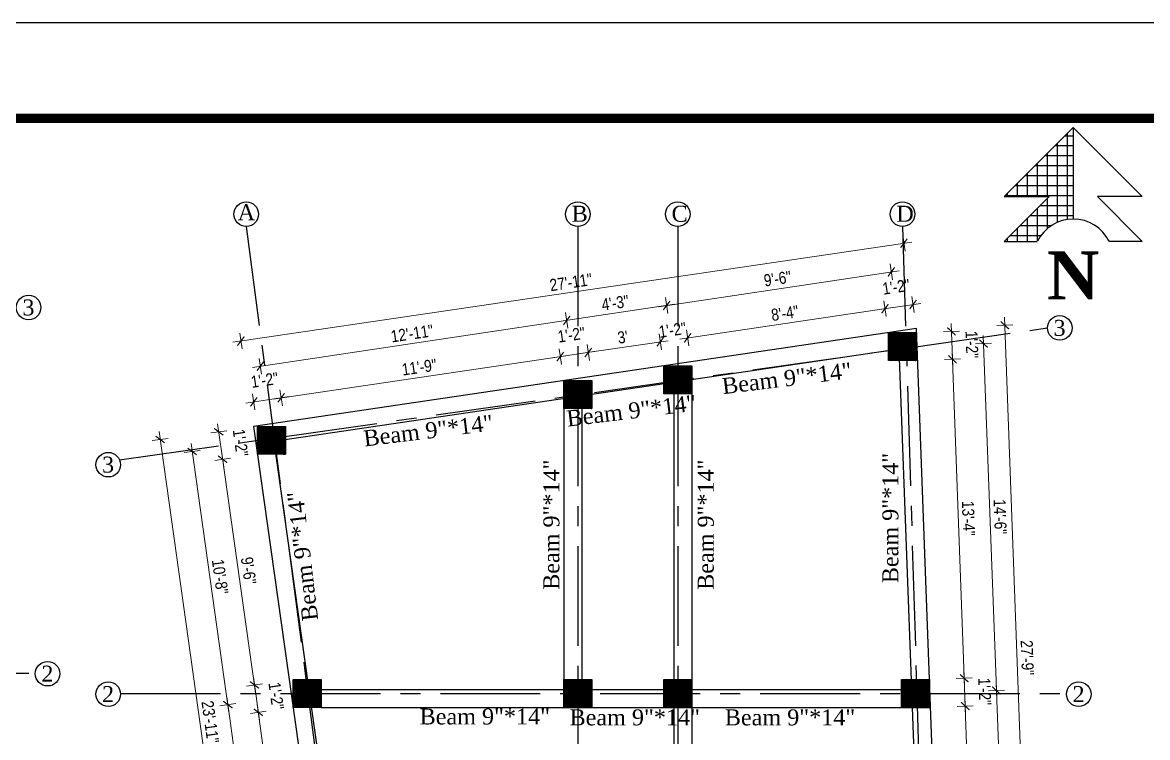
# Model space of a CAD drawing. Header units: inches. Extents: x -9998782 to 66725, y -6520505 to 8308.
# Drawn here: x -4998035 to -4997473, y -3257617 to -3257259 of the extents above; entities that cross this region are included whole.
import ezdxf

# ---------------------------------------------------------------- set-up
doc = ezdxf.new("R2010")
doc.units = ezdxf.units.IN
doc.header["$LTSCALE"] = 2
doc.header["$MEASUREMENT"] = 0
doc.header["$PDMODE"] = 34
doc.linetypes.add('CENTER', pattern=[2, 1.25, -0.25, 0.25, -0.25])
doc.layers.get('0').update_dxf_attribs({"linetype": 'CONTINUOUS'})
doc.layers.get('DEFPOINTS').update_dxf_attribs({"color": 141, "linetype": 'CONTINUOUS'})
for name, color, linetype, lineweight in [('1', 7, 'CONTINUOUS', 13), ('DIM 1-100', 4, 'CONTINUOUS', 13), ('TEXT', 181, 'CONTINUOUS', 25), ('Toilet', 7, 'CONTINUOUS', 25)]:
    doc.layers.add(name, color=color, linetype=linetype, lineweight=lineweight)
for name, color, linetype in [('A-Hatch', 7, 'CONTINUOUS'), ('column', 4, 'CONTINUOUS'), ('WAll', 20, 'CONTINUOUS')]:
    doc.layers.add(name, color=color, linetype=linetype)
doc.styles.add('ordinary', font='times.ttf')
doc.styles.get("Standard").update_dxf_attribs({"font": 'ARIALN.TTF'})
doc.dimstyles.new('1 by 96', dxfattribs={"dimtxt": 6, "dimasz": 4, "dimexe": 4, "dimexo": 4, "dimgap": 2, "dimtad": 1, "dimdec": 0, "dimzin": 0, "dimdsep": 46, "dimlunit": 4, "dimtxsty": 'Standard', "dimblk": 'ARCHTICK', "dimcen": 0, "dimdle": 4, "dimadec": 0, "dimazin": 0, "dimtfac": 1, "dimtdec": 0, "dimtix": 1, "dimtofl": 0, "dimtmove": 1, "dimatfit": 3, "dimldrblk": 'ARCHTICK', "dimfxl": 4, "dimfxlon": 1, "dimtolj": 1, "dimtzin": 0, "dimlwd": -1, "dimlwe": -1, "dimarcsym": 0})

# ---------------------------------------------------------------- blocks, each defined once
blk = doc.blocks.new('_ArchTick')
at = {"color": 0, "linetype": 'ByBlock', "const_width": 0.15}
blk.add_lwpolyline([(-0.5, -0.5), (0.5, 0.5)], dxfattribs=at)
blk = doc.blocks.new('*D528')
at = {"layer": 'DEFPOINTS', "color": 0, "ltscale": 0.5}
for p in [(-4997917.91, -3257475.64), (-4997935.31, -3257478.09), (-4997900.06, -3257588.38)]:
    blk.add_point(p, dxfattribs=at)
at = {"layer": 'DIM 1-100', "color": 0, "ltscale": 0.5}
for p, q in [((-4997931.35, -3257477.53), (-4997939.27, -3257478.65)), ((-4997918.83, -3257595.07), (-4997935.87, -3257474.13)), ((-4997915.43, -3257590.55), (-4997923.35, -3257591.66))]:
    blk.add_line(p, q, dxfattribs=at)
at = {"layer": 'DIM 1-100', "color": 0, "ltscale": 0.5, "xscale": 4, "yscale": 4, "zscale": 4}
for p, rotation in [((-4997935.31, -3257478.09), 98.01894551890366), ((-4997919.39, -3257591.11), 278.0189455189036)]:
    blk.add_blockref('_ArchTick', p, dxfattribs=dict(at, rotation=rotation))
at = {"layer": 'DIM 1-100', "color": 0, "ltscale": 0.5, "insert": (-4997922.34, -3257533.89), "char_height": 6, "attachment_point": 5, "rotation": 278.0189}
blk.add_mtext('\\A1;9\'-6"', dxfattribs=at)
blk = doc.blocks.new('*D529')
at = {"layer": 'DEFPOINTS', "color": 0, "ltscale": 0.5}
for p in [(-4997937.25, -3257464.36), (-4997917.91, -3257461.64), (-4997917.91, -3257475.64)]:
    blk.add_point(p, dxfattribs=at)
at = {"layer": 'DIM 1-100', "color": 0, "ltscale": 0.5}
for p, q in [((-4997934.75, -3257482.05), (-4997937.8, -3257460.4)), ((-4997933.28, -3257463.81), (-4997941.21, -3257464.92)), ((-4997931.35, -3257477.53), (-4997939.27, -3257478.65))]:
    blk.add_line(p, q, dxfattribs=at)
at = {"layer": 'DIM 1-100', "color": 0, "ltscale": 0.5, "xscale": 4, "yscale": 4, "zscale": 4}
for p, rotation in [((-4997937.25, -3257464.36), 98.01894551890366), ((-4997935.31, -3257478.09), 278.0189455189036)]:
    blk.add_blockref('_ArchTick', p, dxfattribs=dict(at, rotation=rotation))
at = {"layer": 'DIM 1-100', "color": 0, "ltscale": 0.5, "insert": (-4997926.35, -3257469.83), "char_height": 6, "attachment_point": 5, "rotation": 278.0189}
blk.add_mtext('\\A1;1\'-2"', dxfattribs=at)
blk = doc.blocks.new('*D530')
at = {"layer": 'DEFPOINTS', "color": 0, "ltscale": 0.5}
for p in [(-4997900.06, -3257588.38), (-4997917.46, -3257604.83), (-4997900.06, -3257602.38)]:
    blk.add_point(p, dxfattribs=at)
at = {"layer": 'DIM 1-100', "color": 0, "ltscale": 0.5}
for p, q in [((-4997915.43, -3257590.55), (-4997923.35, -3257591.66)), ((-4997919.95, -3257587.15), (-4997916.9, -3257608.79)), ((-4997913.5, -3257604.28), (-4997921.42, -3257605.39))]:
    blk.add_line(p, q, dxfattribs=at)
at = {"layer": 'DIM 1-100', "color": 0, "ltscale": 0.5, "xscale": 4, "yscale": 4, "zscale": 4}
for p, rotation in [((-4997919.39, -3257591.11), 98.01894551890366), ((-4997917.46, -3257604.83), 278.0189455189036)]:
    blk.add_blockref('_ArchTick', p, dxfattribs=dict(at, rotation=rotation))
at = {"layer": 'DIM 1-100', "color": 0, "ltscale": 0.5, "insert": (-4997908.5, -3257596.57), "char_height": 6, "attachment_point": 5, "rotation": 278.0189}
blk.add_mtext('\\A1;1\'-2"', dxfattribs=at)
blk = doc.blocks.new('*D531')
at = {"layer": 'DEFPOINTS', "color": 0, "ltscale": 0.5}
for p in [(-4997900.06, -3257602.38), (-4997899.17, -3257734.61), (-4997879.84, -3257731.88)]:
    blk.add_point(p, dxfattribs=at)
at = {"layer": 'DIM 1-100', "color": 0, "ltscale": 0.5}
for p, q in [((-4997918.01, -3257600.87), (-4997898.62, -3257738.57)), ((-4997913.5, -3257604.28), (-4997921.42, -3257605.39)), ((-4997895.21, -3257734.05), (-4997903.14, -3257735.16))]:
    blk.add_line(p, q, dxfattribs=at)
at = {"layer": 'DIM 1-100', "color": 0, "ltscale": 0.5, "xscale": 4, "yscale": 4, "zscale": 4}
for p, rotation in [((-4997917.46, -3257604.83), 98.01894551890366), ((-4997899.17, -3257734.61), 278.0189455189036)]:
    blk.add_blockref('_ArchTick', p, dxfattribs=dict(at, rotation=rotation))
at = {"layer": 'DIM 1-100', "color": 0, "ltscale": 0.5, "insert": (-4997903.3, -3257669.01), "char_height": 6, "attachment_point": 5, "rotation": 278.0189}
blk.add_mtext('\\A1;10\'-11"', dxfattribs=at)
blk = doc.blocks.new('*D533')
at = {"layer": 'DEFPOINTS', "color": 0, "ltscale": 0.5}
for p in [(-4997893.06, -3257595.38), (-4997932.69, -3257600.97), (-4997872.84, -3257738.88)]:
    blk.add_point(p, dxfattribs=at)
at = {"layer": 'DIM 1-100', "color": 0, "ltscale": 0.5}
for p, q in [((-4997928.73, -3257600.41), (-4997936.65, -3257601.52)), ((-4997911.91, -3257748.43), (-4997933.24, -3257597)), ((-4997908.51, -3257743.91), (-4997916.43, -3257745.02))]:
    blk.add_line(p, q, dxfattribs=at)
at = {"layer": 'DIM 1-100', "color": 0, "ltscale": 0.5, "xscale": 4, "yscale": 4, "zscale": 4}
for p, rotation in [((-4997932.69, -3257600.97), 98.01894551876403), ((-4997912.47, -3257744.47), 278.018945518764)]:
    blk.add_blockref('_ArchTick', p, dxfattribs=dict(at, rotation=rotation))
at = {"layer": 'DIM 1-100', "color": 0, "ltscale": 0.5, "insert": (-4997917.61, -3257672.02), "char_height": 6, "attachment_point": 5, "rotation": 278.0189}
blk.add_mtext('\\A1;12\'-1"', dxfattribs=at)
blk = doc.blocks.new('*D534')
at = {"layer": 'DEFPOINTS', "color": 0, "ltscale": 0.5}
for p in [(-4997910.91, -3257468.64), (-4997950.54, -3257474.22), (-4997893.06, -3257595.38)]:
    blk.add_point(p, dxfattribs=at)
at = {"layer": 'DIM 1-100', "color": 0, "ltscale": 0.5}
for p, q in [((-4997932.13, -3257604.93), (-4997951.1, -3257470.26)), ((-4997946.58, -3257473.66), (-4997954.5, -3257474.78)), ((-4997928.73, -3257600.41), (-4997936.65, -3257601.52))]:
    blk.add_line(p, q, dxfattribs=at)
at = {"layer": 'DIM 1-100', "color": 0, "ltscale": 0.5, "xscale": 4, "yscale": 4, "zscale": 4}
for p, rotation in [((-4997950.54, -3257474.22), 98.01894551879923), ((-4997932.69, -3257600.97), 278.0189455187992)]:
    blk.add_blockref('_ArchTick', p, dxfattribs=dict(at, rotation=rotation))
at = {"layer": 'DIM 1-100', "color": 0, "ltscale": 0.5, "insert": (-4997936.6, -3257536.89), "char_height": 6, "attachment_point": 5, "rotation": 278.0189}
blk.add_mtext('\\A1;10\'-8"', dxfattribs=at)
blk = doc.blocks.new('*D535')
at = {"layer": 'DEFPOINTS', "color": 0, "ltscale": 0.5}
for p in [(-4997919.89, -3257461.64), (-4997879.84, -3257745.88), (-4997926.51, -3257752.46)]:
    blk.add_point(p, dxfattribs=at)
at = {"layer": 'DIM 1-100', "color": 0, "ltscale": 0.5}
for p, q in [((-4997967.12, -3257464.25), (-4997925.96, -3257756.42)), ((-4997962.6, -3257467.66), (-4997970.52, -3257468.77)), ((-4997922.55, -3257751.9), (-4997930.47, -3257753.02))]:
    blk.add_line(p, q, dxfattribs=at)
at = {"layer": 'DIM 1-100', "color": 0, "ltscale": 0.5, "xscale": 4, "yscale": 4, "zscale": 4}
for p, rotation in [((-4997966.56, -3257468.21), 98.01894551889016), ((-4997926.51, -3257752.46), 278.0189455188902)]:
    blk.add_blockref('_ArchTick', p, dxfattribs=dict(at, rotation=rotation))
at = {"layer": 'DIM 1-100', "color": 0, "ltscale": 0.5, "insert": (-4997941.52, -3257609.63), "char_height": 6, "attachment_point": 5, "rotation": 278.0189}
blk.add_mtext('\\A1;23\'-11"', dxfattribs=at)
blk = doc.blocks.new('*D540')
at = {"layer": 'DEFPOINTS', "color": 0, "ltscale": 0.5}
for p in [(-4997563.79, -3257601.72), (-4997581.68, -3257602.38), (-4997576.38, -3257731.88)]:
    blk.add_point(p, dxfattribs=at)
at = {"layer": 'DIM 1-100', "color": 0, "ltscale": 0.5}
for p, q in [((-4997567.79, -3257601.87), (-4997559.79, -3257601.58)), ((-4997558.86, -3257735.24), (-4997563.94, -3257597.73)), ((-4997563.01, -3257731.39), (-4997555.01, -3257731.09))]:
    blk.add_line(p, q, dxfattribs=at)
at = {"layer": 'DIM 1-100', "color": 0, "ltscale": 0.5, "xscale": 4, "yscale": 4, "zscale": 4}
for p, rotation in [((-4997563.79, -3257601.72), 92.11435361990641), ((-4997559.01, -3257731.24), 272.1143536199064)]:
    blk.add_blockref('_ArchTick', p, dxfattribs=dict(at, rotation=rotation))
at = {"layer": 'DIM 1-100', "color": 0, "ltscale": 0.5, "insert": (-4997556.34, -3257666.3), "char_height": 6, "attachment_point": 5, "rotation": 272.1144}
blk.add_mtext('\\A1;10\'-10"', dxfattribs=at)
blk = doc.blocks.new('*D541')
at = {"layer": 'DEFPOINTS', "color": 0, "ltscale": 0.5}
for p in [(-4997581.68, -3257588.38), (-4997564.31, -3257587.74), (-4997581.68, -3257602.38)]:
    blk.add_point(p, dxfattribs=at)
at = {"layer": 'DIM 1-100', "color": 0, "ltscale": 0.5}
for p, q in [((-4997563.64, -3257605.72), (-4997564.46, -3257583.74)), ((-4997568.31, -3257587.89), (-4997560.31, -3257587.59)), ((-4997567.79, -3257601.87), (-4997559.79, -3257601.58))]:
    blk.add_line(p, q, dxfattribs=at)
at = {"layer": 'DIM 1-100', "color": 0, "ltscale": 0.5, "xscale": 4, "yscale": 4, "zscale": 4}
for p, rotation in [((-4997564.31, -3257587.74), 92.11435361990641), ((-4997563.79, -3257601.72), 272.1143536199064)]:
    blk.add_blockref('_ArchTick', p, dxfattribs=dict(at, rotation=rotation))
at = {"layer": 'DIM 1-100', "color": 0, "ltscale": 0.5, "insert": (-4997554.03, -3257594.36), "char_height": 6, "attachment_point": 5, "rotation": 272.1144}
blk.add_mtext('\\A1;1\'-2"', dxfattribs=at)
blk = doc.blocks.new('*D542')
at = {"layer": 'DEFPOINTS', "color": 0, "ltscale": 0.5}
for p in [(-4997588.17, -3257428.7), (-4997570.2, -3257428.04), (-4997581.68, -3257588.38)]:
    blk.add_point(p, dxfattribs=at)
at = {"layer": 'DIM 1-100', "color": 0, "ltscale": 0.5}
for p, q in [((-4997564.16, -3257591.74), (-4997570.35, -3257424.04)), ((-4997574.2, -3257428.19), (-4997566.21, -3257427.89)), ((-4997568.31, -3257587.89), (-4997560.31, -3257587.59))]:
    blk.add_line(p, q, dxfattribs=at)
at = {"layer": 'DIM 1-100', "color": 0, "ltscale": 0.5, "xscale": 4, "yscale": 4, "zscale": 4}
for p, rotation in [((-4997570.2, -3257428.04), 92.11435361990641), ((-4997564.31, -3257587.74), 272.1143536199064)]:
    blk.add_blockref('_ArchTick', p, dxfattribs=dict(at, rotation=rotation))
at = {"layer": 'DIM 1-100', "color": 0, "ltscale": 0.5, "insert": (-4997562.2, -3257507.7), "char_height": 6, "attachment_point": 5, "rotation": 272.1144}
blk.add_mtext('\\A1;13\'-4"', dxfattribs=at)
blk = doc.blocks.new('*D543')
at = {"layer": 'DEFPOINTS', "color": 0, "ltscale": 0.5}
for p in [(-4997588.17, -3257414.7), (-4997570.72, -3257414.06), (-4997588.17, -3257428.7)]:
    blk.add_point(p, dxfattribs=at)
at = {"layer": 'DIM 1-100', "color": 0, "ltscale": 0.5}
for p, q in [((-4997570.06, -3257432.04), (-4997570.87, -3257410.06)), ((-4997574.72, -3257414.2), (-4997566.72, -3257413.91)), ((-4997574.2, -3257428.19), (-4997566.21, -3257427.89))]:
    blk.add_line(p, q, dxfattribs=at)
at = {"layer": 'DIM 1-100', "color": 0, "ltscale": 0.5, "xscale": 4, "yscale": 4, "zscale": 4}
for p, rotation in [((-4997570.72, -3257414.06), 92.11435361990641), ((-4997570.2, -3257428.04), 272.1143536199064)]:
    blk.add_blockref('_ArchTick', p, dxfattribs=dict(at, rotation=rotation))
at = {"layer": 'DIM 1-100', "color": 0, "ltscale": 0.5, "insert": (-4997560.44, -3257420.68), "char_height": 6, "attachment_point": 5, "rotation": 272.1144}
blk.add_mtext('\\A1;1\'-2"', dxfattribs=at)
blk = doc.blocks.new('*D544')
at = {"layer": 'DEFPOINTS', "color": 0, "ltscale": 0.5}
for p in [(-4997588.68, -3257595.38), (-4997548.21, -3257593.89), (-4997583.38, -3257738.88)]:
    blk.add_point(p, dxfattribs=at)
at = {"layer": 'DIM 1-100', "color": 0, "ltscale": 0.5}
for p, q in [((-4997542.76, -3257741.39), (-4997548.36, -3257589.89)), ((-4997552.21, -3257594.04), (-4997544.21, -3257593.74)), ((-4997546.91, -3257737.54), (-4997538.91, -3257737.24))]:
    blk.add_line(p, q, dxfattribs=at)
at = {"layer": 'DIM 1-100', "color": 0, "ltscale": 0.5, "xscale": 4, "yscale": 4, "zscale": 4}
for p, rotation in [((-4997548.21, -3257593.89), 92.11435361966569), ((-4997542.91, -3257737.39), 272.1143536196657)]:
    blk.add_blockref('_ArchTick', p, dxfattribs=dict(at, rotation=rotation))
at = {"layer": 'DIM 1-100', "color": 0, "ltscale": 0.5, "insert": (-4997540.55, -3257665.45), "char_height": 6, "attachment_point": 5, "rotation": 272.1144}
blk.add_mtext("\\A1;12'", dxfattribs=at)
blk = doc.blocks.new('*D545')
at = {"layer": 'DEFPOINTS', "color": 0, "ltscale": 0.5}
for p in [(-4997595.17, -3257421.7), (-4997554.62, -3257420.2), (-4997588.68, -3257595.38)]:
    blk.add_point(p, dxfattribs=at)
at = {"layer": 'DIM 1-100', "color": 0, "ltscale": 0.5}
for p, q in [((-4997558.62, -3257420.35), (-4997550.62, -3257420.06)), ((-4997548.06, -3257597.89), (-4997554.77, -3257416.21)), ((-4997552.21, -3257594.04), (-4997544.21, -3257593.74))]:
    blk.add_line(p, q, dxfattribs=at)
at = {"layer": 'DIM 1-100', "color": 0, "ltscale": 0.5, "xscale": 4, "yscale": 4, "zscale": 4}
for p, rotation in [((-4997554.62, -3257420.2), 92.11435361969787), ((-4997548.21, -3257593.89), 272.1143536196979)]:
    blk.add_blockref('_ArchTick', p, dxfattribs=dict(at, rotation=rotation))
at = {"layer": 'DIM 1-100', "color": 0, "ltscale": 0.5, "insert": (-4997546.35, -3257506.86), "char_height": 6, "attachment_point": 5, "rotation": 272.1144}
blk.add_mtext('\\A1;14\'-6"', dxfattribs=at)
blk = doc.blocks.new('*D546')
at = {"layer": 'DEFPOINTS', "color": 0, "ltscale": 0.5}
for p in [(-4997588.17, -3257412.63), (-4997543.99, -3257411), (-4997575.86, -3257745.88)]:
    blk.add_point(p, dxfattribs=at)
at = {"layer": 'DIM 1-100', "color": 0, "ltscale": 0.5}
for p, q in [((-4997531.54, -3257748.25), (-4997544.14, -3257407)), ((-4997547.99, -3257411.15), (-4997539.99, -3257410.85)), ((-4997535.68, -3257744.4), (-4997527.69, -3257744.1))]:
    blk.add_line(p, q, dxfattribs=at)
at = {"layer": 'DIM 1-100', "color": 0, "ltscale": 0.5, "xscale": 4, "yscale": 4, "zscale": 4}
for p, rotation in [((-4997543.99, -3257411), 92.11435361988767), ((-4997531.69, -3257744.25), 272.1143536198877)]:
    blk.add_blockref('_ArchTick', p, dxfattribs=dict(at, rotation=rotation))
at = {"layer": 'DIM 1-100', "color": 0, "ltscale": 0.5, "insert": (-4997532.78, -3257577.44), "char_height": 6, "attachment_point": 5, "rotation": 272.1144}
blk.add_mtext('\\A1;27\'-9"', dxfattribs=at)
blk = doc.blocks.new('*D547')
at = {"layer": 'DEFPOINTS', "color": 0, "ltscale": 0.5}
for p in [(-4997766.38, -3257426.73), (-4997764.61, -3257438.7), (-4997903.91, -3257461.64)]:
    blk.add_point(p, dxfattribs=at)
at = {"layer": 'DIM 1-100', "color": 0, "ltscale": 0.5}
for p, q in [((-4997909.98, -3257447.94), (-4997762.42, -3257426.14)), ((-4997765.79, -3257430.68), (-4997766.96, -3257422.77)), ((-4997905.44, -3257451.31), (-4997906.61, -3257443.4))]:
    blk.add_line(p, q, dxfattribs=at)
at = {"layer": 'DIM 1-100', "color": 0, "ltscale": 0.5, "xscale": 4, "yscale": 4, "zscale": 4}
for p, rotation in [((-4997766.38, -3257426.73), 8.403880657176396), ((-4997906.02, -3257447.36), 188.4038806571764)]:
    blk.add_blockref('_ArchTick', p, dxfattribs=dict(at, rotation=rotation))
at = {"layer": 'DIM 1-100', "color": 0, "ltscale": 0.5, "insert": (-4997836.94, -3257432.03), "char_height": 6, "attachment_point": 5, "rotation": 8.4039}
blk.add_mtext('\\A1;11\'-9"', dxfattribs=at)
blk = doc.blocks.new('*D548')
at = {"layer": 'DEFPOINTS', "color": 0, "ltscale": 0.5}
for p in [(-4997752.38, -3257424.66), (-4997750.61, -3257436.63), (-4997764.61, -3257438.7)]:
    blk.add_point(p, dxfattribs=at)
at = {"layer": 'DIM 1-100', "color": 0, "ltscale": 0.5}
for p, q in [((-4997751.79, -3257428.62), (-4997752.96, -3257420.7)), ((-4997770.33, -3257427.31), (-4997748.42, -3257424.07)), ((-4997765.79, -3257430.68), (-4997766.96, -3257422.77))]:
    blk.add_line(p, q, dxfattribs=at)
at = {"layer": 'DIM 1-100', "color": 0, "ltscale": 0.5, "xscale": 4, "yscale": 4, "zscale": 4}
for p, rotation in [((-4997766.38, -3257426.73), 188.4038806571764), ((-4997752.38, -3257424.66), 8.403880657176396)]:
    blk.add_blockref('_ArchTick', p, dxfattribs=dict(at, rotation=rotation))
at = {"layer": 'DIM 1-100', "color": 0, "ltscale": 0.5, "insert": (-4997760.84, -3257415.78), "char_height": 6, "attachment_point": 5, "rotation": 8.4039}
blk.add_mtext('\\A1;1\'-2"', dxfattribs=at)
blk = doc.blocks.new('*D549')
at = {"layer": 'DEFPOINTS', "color": 0, "ltscale": 0.5}
for p in [(-4997716.38, -3257419.34), (-4997714.61, -3257431.31), (-4997750.61, -3257436.63)]:
    blk.add_point(p, dxfattribs=at)
at = {"layer": 'DIM 1-100', "color": 0, "ltscale": 0.5}
for p, q in [((-4997715.79, -3257423.3), (-4997716.96, -3257415.38)), ((-4997756.33, -3257425.24), (-4997712.42, -3257418.76)), ((-4997751.79, -3257428.62), (-4997752.96, -3257420.7))]:
    blk.add_line(p, q, dxfattribs=at)
at = {"layer": 'DIM 1-100', "color": 0, "ltscale": 0.5, "xscale": 4, "yscale": 4, "zscale": 4}
for p, rotation in [((-4997716.38, -3257419.34), 8.403880657176396), ((-4997752.38, -3257424.66), 188.4038806571764)]:
    blk.add_blockref('_ArchTick', p, dxfattribs=dict(at, rotation=rotation))
at = {"layer": 'DIM 1-100', "color": 0, "ltscale": 0.5, "insert": (-4997735.12, -3257416.99), "char_height": 6, "attachment_point": 5, "rotation": 8.4039}
blk.add_mtext("\\A1;3'", dxfattribs=at)
blk = doc.blocks.new('*D550')
at = {"layer": 'DEFPOINTS', "color": 0, "ltscale": 0.5}
for p in [(-4997603.93, -3257402.73), (-4997602.17, -3257414.7), (-4997700.61, -3257431.31)]:
    blk.add_point(p, dxfattribs=at)
at = {"layer": 'DIM 1-100', "color": 0, "ltscale": 0.5}
for p, q in [((-4997603.35, -3257406.69), (-4997604.52, -3257398.77)), ((-4997706.63, -3257417.9), (-4997599.98, -3257402.14)), ((-4997702.09, -3257421.27), (-4997703.26, -3257413.36))]:
    blk.add_line(p, q, dxfattribs=at)
at = {"layer": 'DIM 1-100', "color": 0, "ltscale": 0.5, "xscale": 4, "yscale": 4, "zscale": 4}
for p, rotation in [((-4997603.93, -3257402.73), 8.403880657176396), ((-4997702.67, -3257417.32), 188.4038806571764)]:
    blk.add_blockref('_ArchTick', p, dxfattribs=dict(at, rotation=rotation))
at = {"layer": 'DIM 1-100', "color": 0, "ltscale": 0.5, "insert": (-4997654.04, -3257405.01), "char_height": 6, "attachment_point": 5, "rotation": 8.4039}
blk.add_mtext('\\A1;8\'-4"', dxfattribs=at)
blk = doc.blocks.new('*D551')
at = {"layer": 'DEFPOINTS', "color": 0, "ltscale": 0.5}
for p in [(-4997589.93, -3257400.66), (-4997602.17, -3257414.7), (-4997588.17, -3257412.63)]:
    blk.add_point(p, dxfattribs=at)
at = {"layer": 'DIM 1-100', "color": 0, "ltscale": 0.5}
for p, q in [((-4997603.35, -3257406.69), (-4997604.52, -3257398.77)), ((-4997589.35, -3257404.62), (-4997590.52, -3257396.7)), ((-4997607.89, -3257403.31), (-4997585.98, -3257400.08))]:
    blk.add_line(p, q, dxfattribs=at)
at = {"layer": 'DIM 1-100', "color": 0, "ltscale": 0.5, "xscale": 4, "yscale": 4, "zscale": 4}
for p, rotation in [((-4997589.93, -3257400.66), 8.403880657176396), ((-4997603.93, -3257402.73), 188.4038806571764)]:
    blk.add_blockref('_ArchTick', p, dxfattribs=dict(at, rotation=rotation))
at = {"layer": 'DIM 1-100', "color": 0, "ltscale": 0.5, "insert": (-4997598.4, -3257391.78), "char_height": 6, "attachment_point": 5, "rotation": 8.4039}
blk.add_mtext('\\A1;1\'-2"', dxfattribs=at)
blk = doc.blocks.new('*D552')
at = {"layer": 'DEFPOINTS', "color": 0, "ltscale": 0.5}
for p in [(-4997919.72, -3257449.38), (-4997917.91, -3257461.64), (-4997903.91, -3257461.64)]:
    blk.add_point(p, dxfattribs=at)
at = {"layer": 'DIM 1-100', "color": 0, "ltscale": 0.5}
for p, q in [((-4997905.44, -3257451.31), (-4997906.61, -3257443.4)), ((-4997902.07, -3257446.77), (-4997923.68, -3257449.97)), ((-4997919.14, -3257453.34), (-4997920.31, -3257445.42))]:
    blk.add_line(p, q, dxfattribs=at)
at = {"layer": 'DIM 1-100', "color": 0, "ltscale": 0.5, "xscale": 4, "yscale": 4, "zscale": 4}
for p, rotation in [((-4997919.72, -3257449.38), 188.4038806571764), ((-4997906.02, -3257447.36), 8.403880657176357)]:
    blk.add_blockref('_ArchTick', p, dxfattribs=dict(at, rotation=rotation))
at = {"layer": 'DIM 1-100', "color": 0, "ltscale": 0.5, "insert": (-4997914.34, -3257438.45), "char_height": 6, "attachment_point": 5, "rotation": 8.4039}
blk.add_mtext('\\A1;1\'-2"', dxfattribs=at)
blk = doc.blocks.new('*D553')
at = {"layer": 'DEFPOINTS', "color": 0, "ltscale": 0.5}
for p in [(-4997916.47, -3257431.53), (-4997757.61, -3257445.7), (-4997910.91, -3257468.64)]:
    blk.add_point(p, dxfattribs=at)
at = {"layer": 'DIM 1-100', "color": 0, "ltscale": 0.5}
for p, q in [((-4997762.57, -3257412.55), (-4997763.75, -3257404.64)), ((-4997759.2, -3257408), (-4997920.42, -3257432.13)), ((-4997915.87, -3257435.49), (-4997917.06, -3257427.58))]:
    blk.add_line(p, q, dxfattribs=at)
at = {"layer": 'DIM 1-100', "color": 0, "ltscale": 0.5, "xscale": 4, "yscale": 4, "zscale": 4}
for p, rotation in [((-4997763.16, -3257408.59), 8.510423086332324), ((-4997916.47, -3257431.53), 188.5104230863323)]:
    blk.add_blockref('_ArchTick', p, dxfattribs=dict(at, rotation=rotation))
at = {"layer": 'DIM 1-100', "color": 0, "ltscale": 0.5, "insert": (-4997840.55, -3257415.11), "char_height": 6, "attachment_point": 5, "rotation": 8.5104}
blk.add_mtext('\\A1;12\'-11"', dxfattribs=at)
blk = doc.blocks.new('*D554')
at = {"layer": 'DEFPOINTS', "color": 0, "ltscale": 0.5}
for p in [(-4997713.17, -3257401.11), (-4997707.61, -3257438.31), (-4997757.61, -3257445.7)]:
    blk.add_point(p, dxfattribs=at)
at = {"layer": 'DIM 1-100', "color": 0, "ltscale": 0.5}
for p, q in [((-4997712.58, -3257405.07), (-4997713.76, -3257397.16)), ((-4997767.11, -3257409.19), (-4997709.22, -3257400.52)), ((-4997762.57, -3257412.55), (-4997763.75, -3257404.64))]:
    blk.add_line(p, q, dxfattribs=at)
at = {"layer": 'DIM 1-100', "color": 0, "ltscale": 0.5, "xscale": 4, "yscale": 4, "zscale": 4}
for p, rotation in [((-4997713.17, -3257401.11), 8.510423086342314), ((-4997763.16, -3257408.59), 188.5104230863423)]:
    blk.add_blockref('_ArchTick', p, dxfattribs=dict(at, rotation=rotation))
at = {"layer": 'DIM 1-100', "color": 0, "ltscale": 0.5, "insert": (-4997738.92, -3257399.85), "char_height": 6, "attachment_point": 5, "rotation": 8.5104}
blk.add_mtext('\\A1;4\'-3"', dxfattribs=at)
blk = doc.blocks.new('*D555')
at = {"layer": 'DEFPOINTS', "color": 0, "ltscale": 0.5}
for p in [(-4997600.76, -3257384.29), (-4997595.17, -3257421.7), (-4997707.61, -3257438.31)]:
    blk.add_point(p, dxfattribs=at)
at = {"layer": 'DIM 1-100', "color": 0, "ltscale": 0.5}
for p, q in [((-4997600.17, -3257388.25), (-4997601.36, -3257380.34)), ((-4997717.13, -3257401.71), (-4997596.81, -3257383.7)), ((-4997712.58, -3257405.07), (-4997713.76, -3257397.16))]:
    blk.add_line(p, q, dxfattribs=at)
at = {"layer": 'DIM 1-100', "color": 0, "ltscale": 0.5, "xscale": 4, "yscale": 4, "zscale": 4}
for p, rotation in [((-4997600.76, -3257384.29), 8.510423086342314), ((-4997713.17, -3257401.11), 188.5104230863423)]:
    blk.add_blockref('_ArchTick', p, dxfattribs=dict(at, rotation=rotation))
at = {"layer": 'DIM 1-100', "color": 0, "ltscale": 0.5, "insert": (-4997657.72, -3257387.7), "char_height": 6, "attachment_point": 5, "rotation": 8.5104}
blk.add_mtext('\\A1;9\'-6"', dxfattribs=at)
blk = doc.blocks.new('*D556')
at = {"layer": 'DEFPOINTS', "color": 0, "ltscale": 0.5}
for p in [(-4997588.17, -3257412.63), (-4997926.19, -3257418.94), (-4997919.89, -3257461.64)]:
    blk.add_point(p, dxfattribs=at)
at = {"layer": 'DIM 1-100', "color": 0, "ltscale": 0.5}
for p, q in [((-4997590.52, -3257369.35), (-4997930.15, -3257419.53)), ((-4997593.89, -3257373.89), (-4997595.06, -3257365.98)), ((-4997925.61, -3257422.9), (-4997926.78, -3257414.99))]:
    blk.add_line(p, q, dxfattribs=at)
at = {"layer": 'DIM 1-100', "color": 0, "ltscale": 0.5, "xscale": 4, "yscale": 4, "zscale": 4}
for p, rotation in [((-4997594.47, -3257369.94), 8.403880655919362), ((-4997926.19, -3257418.94), 188.4038806559193)]:
    blk.add_blockref('_ArchTick', p, dxfattribs=dict(at, rotation=rotation))
at = {"layer": 'DIM 1-100', "color": 0, "ltscale": 0.5, "insert": (-4997761.07, -3257389.48), "char_height": 6, "attachment_point": 5, "rotation": 8.4039}
blk.add_mtext('\\A1;27\'-11"', dxfattribs=at)
blk = doc.blocks.new('*D557')
at = {"layer": 'DEFPOINTS', "color": 0, "ltscale": 0.5}
for p in [(-4997702.67, -3257417.32), (-4997714.61, -3257431.31), (-4997700.61, -3257431.31)]:
    blk.add_point(p, dxfattribs=at)
at = {"layer": 'DIM 1-100', "color": 0, "ltscale": 0.5}
for p, q in [((-4997715.79, -3257423.3), (-4997716.96, -3257415.38)), ((-4997702.09, -3257421.27), (-4997703.26, -3257413.36))]:
    blk.add_line(p, q, dxfattribs=at)
at = {"layer": 'DIM 1-100', "color": 0, "ltscale": 0.5, "insert": (-4997710.26, -3257413.37), "char_height": 6, "attachment_point": 5, "rotation": 8.4039}
blk.add_mtext('\\A1;1\'-2"', dxfattribs=at)
blk = doc.blocks.new('SDEGH')
at = {"layer": 'TEXT'}
h = blk.add_hatch(dxfattribs=at)
h.set_pattern_fill('NET', color=256, scale=40, style=0)
h.set_pattern_definition([(0, (43922.391, -13181.093), (0, 5), []), (90, (43922.391, -13181.093), (-5, 3e-16), [])])
h.paths.add_polyline_path([(52300.82, -9226.07), (52266.28, -9260.61), (52288.77, -9260.61), (52266.28, -9283.1), (52282.84, -9283.1, -0.284572), (52300.82, -9271.97)])
blk.add_line((52300.82, -9226.07), (52300.82, -9271.97), dxfattribs=at)
at = {"layer": 'WAll'}
for p, q in [((52266.28, -9260.61), (52300.82, -9226.07)), ((52335.35, -9260.61), (52300.82, -9226.07)), ((52266.28, -9260.61), (52288.77, -9260.61)), ((52266.28, -9283.1), (52288.77, -9260.61)), ((52335.35, -9260.61), (52312.86, -9260.61)), ((52335.35, -9283.1), (52312.86, -9260.61)), ((52266.28, -9283.1), (52282.84, -9283.1)), ((52335.35, -9283.1), (52318.79, -9283.1))]:
    blk.add_line(p, q, dxfattribs=at)
blk.add_arc((52300.82, -9292.04), 20.08, 26.4605, 153.5395, dxfattribs=at)
at = {"layer": 'DEFPOINTS', "insert": (52287.65, -9288.16), "char_height": 24, "width": 23.16, "attachment_point": 1}
blk.add_mtext('{\\fTimes New Roman|b1|i0|c0|p18;N}', dxfattribs=at)

msp = doc.modelspace()

# ---------------------------------------------------------------- hatches: boundary and pattern name
at = {"layer": 'A-Hatch', "ltscale": 0.5}
h = msp.add_hatch(dxfattribs=at)
h.set_pattern_fill('ANSI31', color=256)
h.set_pattern_definition([(45, (93830.54766, 990.76966), (-0.0883883476483, 0.0883883476483), [])])
h.paths.add_polyline_path([(-4997588.17, -3257414.7), (-4997602.17, -3257414.7), (-4997602.17, -3257428.7), (-4997588.17, -3257428.7)])
h = msp.add_hatch(dxfattribs=at)
h.set_pattern_fill('ANSI31', color=256)
h.set_pattern_definition([(45, (93718.10664, 974.15803), (-0.0883883476483, 0.0883883476483), [])])
h.paths.add_polyline_path([(-4997700.61, -3257431.31), (-4997714.61, -3257431.31), (-4997714.61, -3257445.31), (-4997700.61, -3257445.31)])
h = msp.add_hatch(dxfattribs=at)
h.set_pattern_fill('ANSI31', color=256)
h.set_pattern_definition([(45, (93668.10664, 966.77121), (-0.0883883476483, 0.0883883476483), [])])
h.paths.add_polyline_path([(-4997750.61, -3257438.7), (-4997764.61, -3257438.7), (-4997764.61, -3257452.7), (-4997750.61, -3257452.7)])
h = msp.add_hatch(dxfattribs=at)
h.set_pattern_fill('ANSI31', color=256)
h.set_pattern_definition([(45, (93514.79964, 943.83081), (-0.0883883476483, 0.0883883476483), [])])
h.paths.add_polyline_path([(-4997903.91, -3257461.64), (-4997917.91, -3257461.64), (-4997917.91, -3257475.64), (-4997903.91, -3257475.64)])
h = msp.add_hatch(dxfattribs=at)
h.set_pattern_fill('ANSI31', color=256)
h.set_pattern_definition([(45, (93532.65494, 817.08785), (-0.0883883476483, 0.0883883476483), [])])
h.paths.add_polyline_path([(-4997886.06, -3257588.38), (-4997900.06, -3257588.38), (-4997900.06, -3257602.38), (-4997886.06, -3257602.38)])
h = msp.add_hatch(dxfattribs=at)
h.set_pattern_fill('ANSI31', color=256)
h.set_pattern_definition([(45, (93668.10664, 817.08785), (-0.0883883476483, 0.0883883476483), [])])
h.paths.add_polyline_path([(-4997750.61, -3257588.38), (-4997764.61, -3257588.38), (-4997764.61, -3257602.38), (-4997750.61, -3257602.38)])
h = msp.add_hatch(dxfattribs=at)
h.set_pattern_fill('ANSI31', color=256)
h.set_pattern_definition([(45, (93718.10664, 817.08785), (-0.0883883476483, 0.0883883476483), [])])
h.paths.add_polyline_path([(-4997700.61, -3257588.38), (-4997714.61, -3257588.38), (-4997714.61, -3257602.38), (-4997700.61, -3257602.38)])
h = msp.add_hatch(dxfattribs=at)
h.set_pattern_fill('ANSI31', color=256)
h.set_pattern_definition([(45, (93837.03621, 817.08785), (-0.0883883476483, 0.0883883476483), [])])
h.paths.add_polyline_path([(-4997581.68, -3257588.38), (-4997595.68, -3257588.38), (-4997595.68, -3257602.38), (-4997581.68, -3257602.38)])

# ---------------------------------------------------------------- linework, layer by layer
at = {"ltscale": 0.5}
msp.add_line((-4997714.61, -3257592.88), (-4997714.61, -3257588.38), dxfattribs=at)
msp.add_lwpolyline([(-5000149.75, -3259504.46), (-5000149.75, -3257259.42), (-4996974.94, -3257259.42), (-4996974.94, -3259504.46)], close=True)
at = {"const_width": 4.8}
msp.add_lwpolyline([(-4997022.94, -3259456.46), (-4997022.94, -3257307.42), (-5000005.75, -3257307.42), (-5000005.75, -3259456.46)], close=True, dxfattribs=at)
at = {"ltscale": 0.5}
for points in [[(-4997602.17, -3257414.7), (-4997588.17, -3257414.7), (-4997588.17, -3257428.7), (-4997602.17, -3257428.7)], [(-4997714.61, -3257431.31), (-4997700.61, -3257431.31), (-4997700.61, -3257445.31), (-4997714.61, -3257445.31)], [(-4997764.61, -3257438.7), (-4997750.61, -3257438.7), (-4997750.61, -3257452.7), (-4997764.61, -3257452.7)], [(-4997917.91, -3257461.64), (-4997903.91, -3257461.64), (-4997903.91, -3257475.64), (-4997917.91, -3257475.64)], [(-4997900.06, -3257588.38), (-4997886.06, -3257588.38), (-4997886.06, -3257602.38), (-4997900.06, -3257602.38)], [(-4997764.61, -3257588.38), (-4997750.61, -3257588.38), (-4997750.61, -3257602.38), (-4997764.61, -3257602.38)], [(-4997714.61, -3257588.38), (-4997700.61, -3257588.38), (-4997700.61, -3257602.38), (-4997714.61, -3257602.38)], [(-4997595.68, -3257588.38), (-4997581.68, -3257588.38), (-4997581.68, -3257602.38), (-4997595.68, -3257602.38)]]:
    msp.add_lwpolyline(points, close=True, dxfattribs=at)
for points in [[(-4997714.61, -3257736.88), (-4997585.2, -3257736.88), (-4997596.79, -3257423), (-4997713.29, -3257440.22)], [(-4997713.29, -3257440.22), (-4997909.73, -3257469.24), (-4997872.02, -3257736.88), (-4997865.84, -3257736.88)]]:
    msp.add_lwpolyline(points, dxfattribs=at)
at = {"layer": 'column', "color": 1}
for p, q in [((-4997764.61, -3257447.8), (-4997764.61, -3257588.38)), ((-4997755.61, -3257447.8), (-4997755.61, -3257588.38)), ((-4997709.61, -3257445.31), (-4997709.61, -3257731.88)), ((-4997700.61, -3257445.31), (-4997700.61, -3257731.88)), ((-4997886.06, -3257593.38), (-4997581.68, -3257593.38)), ((-4997886.06, -3257602.38), (-4997581.68, -3257602.38))]:
    msp.add_line(p, q, dxfattribs=at)
for points in [[(-4997714.61, -3257745.88), (-4997575.86, -3257745.88), (-4997588.17, -3257412.63), (-4997714.61, -3257431.31)], [(-4997714.61, -3257736.88), (-4997585.2, -3257736.88), (-4997596.79, -3257423), (-4997713.29, -3257440.22)], [(-4997714.61, -3257431.31), (-4997919.89, -3257461.64), (-4997879.84, -3257745.88), (-4997865.84, -3257745.88)], [(-4997713.29, -3257440.22), (-4997909.73, -3257469.24), (-4997872.02, -3257736.88), (-4997865.84, -3257736.88)]]:
    msp.add_lwpolyline(points, dxfattribs=at)
at = {"layer": 'Toilet', "linetype": 'CENTER', "ltscale": 20}
for p, q in [((-4997923.5, -3257361.55), (-4997863.11, -3257819.69)), ((-4997757.61, -3257361.55), (-4997757.61, -3257819.69)), ((-4997707.61, -3257361.55), (-4997707.61, -3257819.69)), ((-4997595.17, -3257361.55), (-4997581.12, -3257819.69)), ((-4997986.86, -3257478.45), (-4997522.65, -3257412.37)), ((-4998502.27, -3257585.14), (-4998029.01, -3257585.14)), ((-4997986.39, -3257595.38), (-4997513.13, -3257595.38))]:
    msp.add_line(p, q, dxfattribs=at)
at = {"layer": 'Toilet'}
for centre in [(-4997923.5, -3257355.4), (-4997757.61, -3257355.4), (-4997707.61, -3257355.4), (-4997595.17, -3257355.4), (-4998032.38, -3257402.12), (-4997516.49, -3257412.36), (-4997992.54, -3257480.83), (-4998022.87, -3257585.49), (-4997992.54, -3257595.73), (-4997506.99, -3257595.73)]:
    msp.add_circle(centre, 6.15, dxfattribs=at)

# ---------------------------------------------------------------- block references
at = {"layer": 'WAll'}
msp.add_blockref('SDEGH', (-5049810.56, -3248085.9), dxfattribs=at)

# ---------------------------------------------------------------- texts
at = {"layer": '1', "char_height": 8, "width": 20.1234, "attachment_point": 1, "style": 'ordinary'}
for s, insert in [('A', (-4997927.79, -3257350.44)), ('B', (-4997760.7, -3257351.19)), ('C', (-4997710.7, -3257351.19)), ('D', (-4997598.25, -3257351.19)), ('3', (-4998035.49, -3257398.09)), ('3', (-4997519.61, -3257408.33)), ('3', (-4997995.65, -3257476.79)), ('2', (-4998025.98, -3257581.45)), ('2', (-4997995.65, -3257591.7)), ('2', (-4997510.1, -3257591.7))]:
    msp.add_mtext(s, dxfattribs=dict(at, insert=insert))
at = {"layer": '1', "char_height": 8, "attachment_point": 9, "style": 'ordinary'}
for insert, rotation in [((-4997620.17, -3257437.59), 7.1173), ((-4997697.95, -3257453.82), 7.1173), ((-4997799.55, -3257463.78), 7.1173), ((-4997597.14, -3257474.92), 90), ((-4997766.74, -3257478.26), 90), ((-4997689.5, -3257478.26), 90), ((-4997895.11, -3257493.75), 96.8203)]:
    msp.add_mtext('Beam 9"*14"', dxfattribs=dict(at, insert=insert, rotation=rotation))
for insert in [(-4997771.52, -3257611.02), (-4997696.51, -3257611.46), (-4997618.83, -3257611.46)]:
    msp.add_mtext('Beam 9"*14"', dxfattribs=dict(at, insert=insert))

# ---------------------------------------------------------------- dimensions: what is measured, and where the dimension line sits
at = {"layer": 'DIM 1-100', "ltscale": 0.5}
for p1, p2, distance, picture, middle in [((-4997588.17, -3257412.63), (-4997919.89, -3257461.64), -43.16, '*D556', (-4997761.07, -3257389.48)), ((-4997757.61, -3257445.7), (-4997910.91, -3257468.64), -37.52, '*D553', (-4997840.55, -3257415.11)), ((-4997575.86, -3257745.88), (-4997588.17, -3257412.63), -44.21, '*D546', (-4997532.78, -3257577.44)), ((-4997919.89, -3257461.64), (-4997879.84, -3257745.88), -47.13, '*D535', (-4997941.52, -3257609.63)), ((-4997583.38, -3257738.88), (-4997588.68, -3257595.38), -40.5, '*D544', (-4997540.55, -3257665.45)), ((-4997872.84, -3257738.88), (-4997893.06, -3257595.38), 40.02, '*D533', (-4997917.61, -3257672.02))]:
    dim = msp.add_aligned_dim(p1=p1, p2=p2, distance=distance, dimstyle='1 by 96', dxfattribs=at)
    dim.commit()
    dim.dimension.update_dxf_attribs({"geometry": picture, "text_midpoint": middle})
for base, p1, p2, angle, picture, middle in [((-4997600.76, -3257384.29), (-4997707.61, -3257438.31), (-4997595.17, -3257421.7), 8.5104, '*D555', (-4997657.72, -3257387.7)), ((-4997713.17, -3257401.11), (-4997757.61, -3257445.7), (-4997707.61, -3257438.31), 8.5104, '*D554', (-4997738.92, -3257399.85)), ((-4997603.93, -3257402.73), (-4997700.61, -3257431.31), (-4997602.17, -3257414.7), 188.4039, '*D550', (-4997654.04, -3257405.01)), ((-4997702.67, -3257417.32), (-4997714.61, -3257431.31), (-4997700.61, -3257431.31), 188.4039, '*D557', (-4997710.26, -3257413.37)), ((-4997716.38, -3257419.34), (-4997750.61, -3257436.63), (-4997714.61, -3257431.31), 188.4039, '*D549', (-4997735.12, -3257416.99)), ((-4997554.62, -3257420.2), (-4997588.68, -3257595.38), (-4997595.17, -3257421.7), 272.1144, '*D545', (-4997546.35, -3257506.86)), ((-4997766.38, -3257426.73), (-4997903.91, -3257461.64), (-4997764.61, -3257438.7), 188.4039, '*D547', (-4997836.94, -3257432.03)), ((-4997570.2, -3257428.04), (-4997581.68, -3257588.38), (-4997588.17, -3257428.7), 272.1144, '*D542', (-4997562.2, -3257507.7)), ((-4997950.54, -3257474.22), (-4997893.06, -3257595.38), (-4997910.91, -3257468.64), 278.0189, '*D534', (-4997936.6, -3257536.89)), ((-4997935.31, -3257478.09), (-4997900.06, -3257588.38), (-4997917.91, -3257475.64), 278.0189, '*D528', (-4997922.34, -3257533.89)), ((-4997899.17, -3257734.61), (-4997900.06, -3257602.38), (-4997879.84, -3257731.88), 278.0189, '*D531', (-4997903.3, -3257669.01)), ((-4997563.79, -3257601.72), (-4997576.38, -3257731.88), (-4997581.68, -3257602.38), 272.1144, '*D540', (-4997556.34, -3257666.3))]:
    dim = msp.add_linear_dim(base=base, p1=p1, p2=p2, angle=angle, dimstyle='1 by 96', dxfattribs=at)
    dim.commit()
    dim.dimension.update_dxf_attribs({"geometry": picture, "text_midpoint": middle})
for base, p1, p2, angle, picture, middle in [((-4997589.93, -3257400.66), (-4997602.17, -3257414.7), (-4997588.17, -3257412.63), 188.4039, '*D551', (-4997597.67, -3257396.74)), ((-4997570.72, -3257414.06), (-4997588.17, -3257428.7), (-4997588.17, -3257414.7), 272.1144, '*D543', (-4997565.45, -3257420.86)), ((-4997752.38, -3257424.66), (-4997764.61, -3257438.7), (-4997750.61, -3257436.63), 188.4039, '*D548', (-4997760.11, -3257420.73)), ((-4997919.72, -3257449.38), (-4997903.91, -3257461.64), (-4997917.91, -3257461.64), 188.4039, '*D552', (-4997913.61, -3257443.41)), ((-4997937.25, -3257464.36), (-4997917.91, -3257475.64), (-4997917.91, -3257461.64), 278.0189, '*D529', (-4997931.32, -3257470.53)), ((-4997564.31, -3257587.74), (-4997581.68, -3257602.38), (-4997581.68, -3257588.38), 272.1144, '*D541', (-4997559.04, -3257594.55)), ((-4997917.46, -3257604.83), (-4997900.06, -3257588.38), (-4997900.06, -3257602.38), 278.0189, '*D530', (-4997913.46, -3257597.27))]:
    dim = msp.add_linear_dim(base=base, p1=p1, p2=p2, angle=angle, dimstyle='1 by 96', dxfattribs=at)
    dim.commit()
    dim.dimension.update_dxf_attribs({"geometry": picture, "text_midpoint": middle, "dimtype": 160})

doc.saveas('drawing.dxf')
